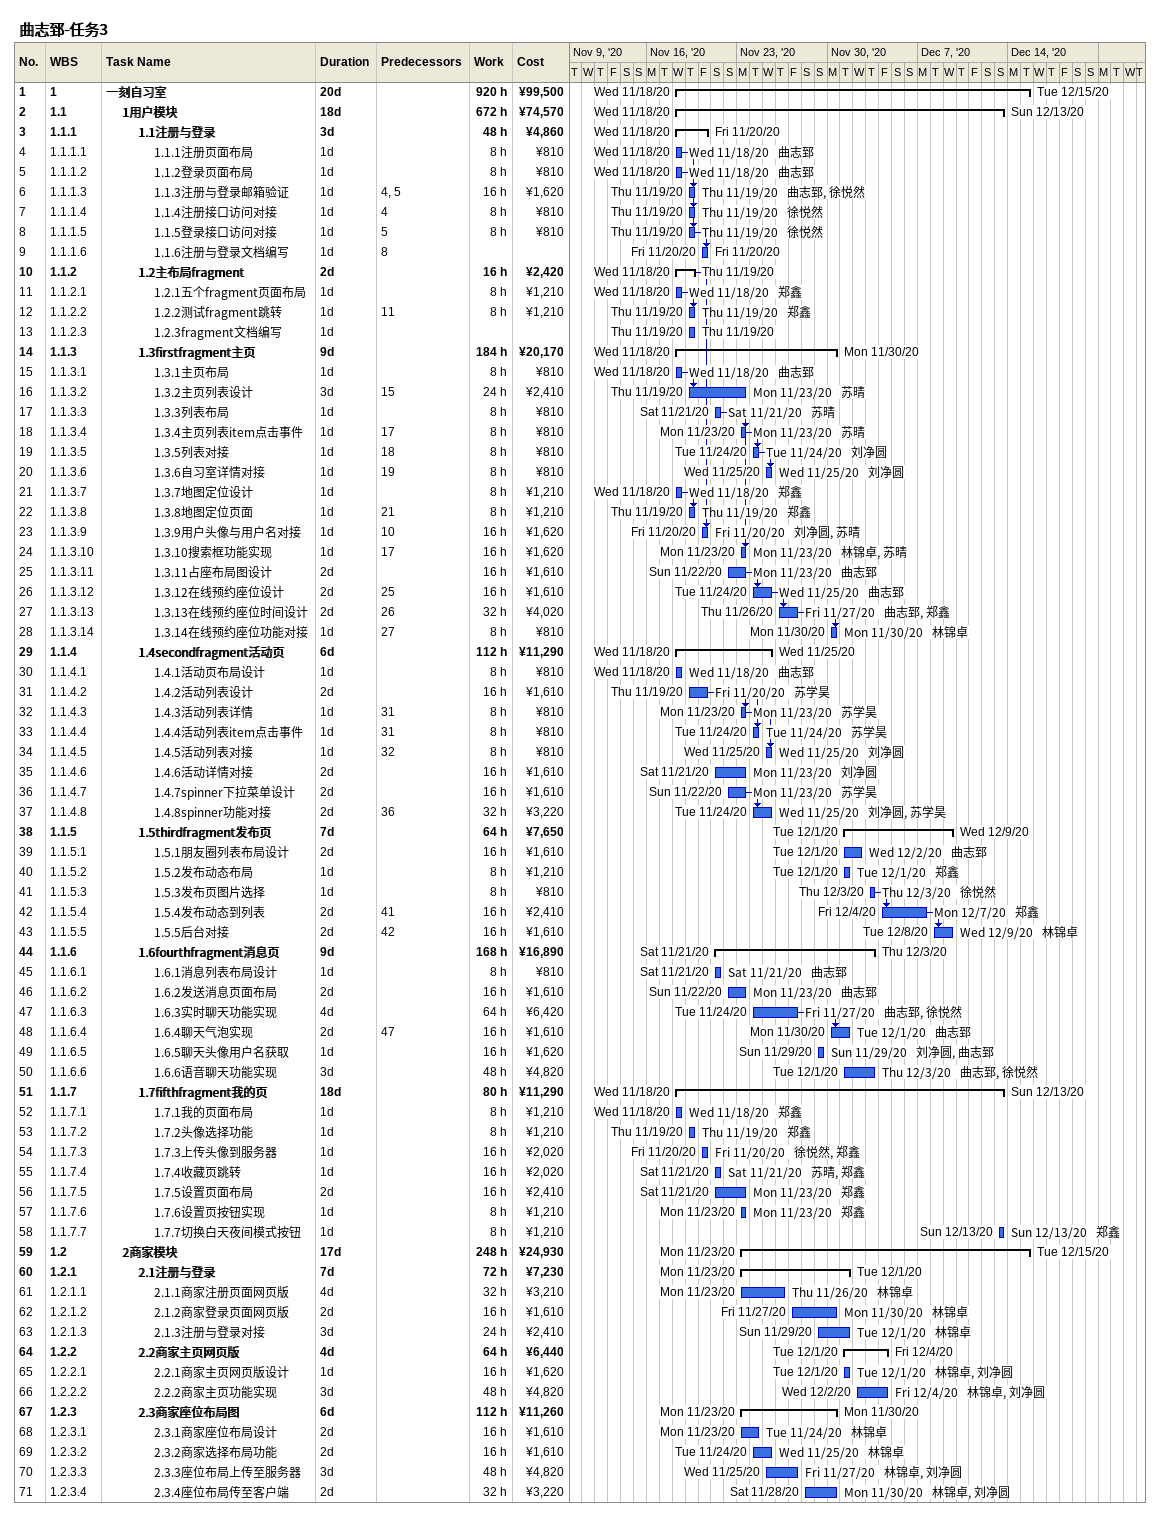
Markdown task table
曲志郅-任务3

| ID | WBS | Task | Duration | Start | Finish | Predecessors | Resources | Work (h) | Cost (¥) |
|---|---|---|---|---|---|---|---|---|---|
| 1 | 1 | **一刻自习室** | 20d | 2020-11-18 | 2020-12-15 |  |  | 920 | 99500 |
| 2 | 1.1 | **1用户模块** | 18d | 2020-11-18 | 2020-12-13 |  |  | 672 | 74570 |
| 3 | 1.1.1 | **1.1注册与登录** | 3d | 2020-11-18 | 2020-11-20 |  |  | 48 | 4860 |
| 4 | 1.1.1.1 | 1.1.1注册页面布局 | 1d | 2020-11-18 | 2020-11-18 |  | 曲志郅 | 8 | 810 |
| 5 | 1.1.1.2 | 1.1.2登录页面布局 | 1d | 2020-11-18 | 2020-11-18 |  | 曲志郅 | 8 | 810 |
| 6 | 1.1.1.3 | 1.1.3注册与登录邮箱验证 | 1d | 2020-11-19 | 2020-11-19 | 4, 5 | 曲志郅, 徐悦然 | 16 | 1620 |
| 7 | 1.1.1.4 | 1.1.4注册接口访问对接 | 1d | 2020-11-19 | 2020-11-19 | 4 | 徐悦然 | 8 | 810 |
| 8 | 1.1.1.5 | 1.1.5登录接口访问对接 | 1d | 2020-11-19 | 2020-11-19 | 5 | 徐悦然 | 8 | 810 |
| 9 | 1.1.1.6 | 1.1.6注册与登录文档编写 | 1d | 2020-11-20 | 2020-11-20 | 8 |  |  |  |
| 10 | 1.1.2 | **1.2主布局fragment** | 2d | 2020-11-18 | 2020-11-19 |  |  | 16 | 2420 |
| 11 | 1.1.2.1 | 1.2.1五个fragment页面布局 | 1d | 2020-11-18 | 2020-11-18 |  | 郑鑫 | 8 | 1210 |
| 12 | 1.1.2.2 | 1.2.2测试fragment跳转 | 1d | 2020-11-19 | 2020-11-19 | 11 | 郑鑫 | 8 | 1210 |
| 13 | 1.1.2.3 | 1.2.3fragment文档编写 | 1d | 2020-11-19 | 2020-11-19 |  |  |  |  |
| 14 | 1.1.3 | **1.3firstfragment主页** | 9d | 2020-11-18 | 2020-11-30 |  |  | 184 | 20170 |
| 15 | 1.1.3.1 | 1.3.1主页布局 | 1d | 2020-11-18 | 2020-11-18 |  | 曲志郅 | 8 | 810 |
| 16 | 1.1.3.2 | 1.3.2主页列表设计 | 3d | 2020-11-19 | 2020-11-23 | 15 | 苏晴 | 24 | 2410 |
| 17 | 1.1.3.3 | 1.3.3列表布局 | 1d | 2020-11-21 | 2020-11-21 |  | 苏晴 | 8 | 810 |
| 18 | 1.1.3.4 | 1.3.4主页列表item点击事件 | 1d | 2020-11-23 | 2020-11-23 | 17 | 苏晴 | 8 | 810 |
| 19 | 1.1.3.5 | 1.3.5列表对接 | 1d | 2020-11-24 | 2020-11-24 | 18 | 刘净圆 | 8 | 810 |
| 20 | 1.1.3.6 | 1.3.6自习室详情对接 | 1d | 2020-11-25 | 2020-11-25 | 19 | 刘净圆 | 8 | 810 |
| 21 | 1.1.3.7 | 1.3.7地图定位设计 | 1d | 2020-11-18 | 2020-11-18 |  | 郑鑫 | 8 | 1210 |
| 22 | 1.1.3.8 | 1.3.8地图定位页面 | 1d | 2020-11-19 | 2020-11-19 | 21 | 郑鑫 | 8 | 1210 |
| 23 | 1.1.3.9 | 1.3.9用户头像与用户名对接 | 1d | 2020-11-20 | 2020-11-20 | 10 | 刘净圆, 苏晴 | 16 | 1620 |
| 24 | 1.1.3.10 | 1.3.10搜索框功能实现 | 1d | 2020-11-23 | 2020-11-23 | 17 | 林锦卓, 苏晴 | 16 | 1620 |
| 25 | 1.1.3.11 | 1.3.11占座布局图设计 | 2d | 2020-11-22 | 2020-11-23 |  | 曲志郅 | 16 | 1610 |
| 26 | 1.1.3.12 | 1.3.12在线预约座位设计 | 2d | 2020-11-24 | 2020-11-25 | 25 | 曲志郅 | 16 | 1610 |
| 27 | 1.1.3.13 | 1.3.13在线预约座位时间设计 | 2d | 2020-11-26 | 2020-11-27 | 26 | 曲志郅, 郑鑫 | 32 | 4020 |
| 28 | 1.1.3.14 | 1.3.14在线预约座位功能对接 | 1d | 2020-11-30 | 2020-11-30 | 27 | 林锦卓 | 8 | 810 |
| 29 | 1.1.4 | **1.4secondfragment活动页** | 6d | 2020-11-18 | 2020-11-25 |  |  | 112 | 11290 |
| 30 | 1.1.4.1 | 1.4.1活动页布局设计 | 1d | 2020-11-18 | 2020-11-18 |  | 曲志郅 | 8 | 810 |
| 31 | 1.1.4.2 | 1.4.2活动列表设计 | 2d | 2020-11-19 | 2020-11-20 |  | 苏学昊 | 16 | 1610 |
| 32 | 1.1.4.3 | 1.4.3活动列表详情 | 1d | 2020-11-23 | 2020-11-23 | 31 | 苏学昊 | 8 | 810 |
| 33 | 1.1.4.4 | 1.4.4活动列表item点击事件 | 1d | 2020-11-24 | 2020-11-24 | 31 | 苏学昊 | 8 | 810 |
| 34 | 1.1.4.5 | 1.4.5活动列表对接 | 1d | 2020-11-25 | 2020-11-25 | 32 | 刘净圆 | 8 | 810 |
| 35 | 1.1.4.6 | 1.4.6活动详情对接 | 2d | 2020-11-21 | 2020-11-23 |  | 刘净圆 | 16 | 1610 |
| 36 | 1.1.4.7 | 1.4.7spinner下拉菜单设计 | 2d | 2020-11-22 | 2020-11-23 |  | 苏学昊 | 16 | 1610 |
| 37 | 1.1.4.8 | 1.4.8spinner功能对接 | 2d | 2020-11-24 | 2020-11-25 | 36 | 刘净圆, 苏学昊 | 32 | 3220 |
| 38 | 1.1.5 | **1.5thirdfragment发布页** | 7d | 2020-12-01 | 2020-12-09 |  |  | 64 | 7650 |
| 39 | 1.1.5.1 | 1.5.1朋友圈列表布局设计 | 2d | 2020-12-01 | 2020-12-02 |  | 曲志郅 | 16 | 1610 |
| 40 | 1.1.5.2 | 1.5.2发布动态布局 | 1d | 2020-12-01 | 2020-12-01 |  | 郑鑫 | 8 | 1210 |
| 41 | 1.1.5.3 | 1.5.3发布页图片选择 | 1d | 2020-12-03 | 2020-12-03 |  | 徐悦然 | 8 | 810 |
| 42 | 1.1.5.4 | 1.5.4发布动态到列表 | 2d | 2020-12-04 | 2020-12-07 | 41 | 郑鑫 | 16 | 2410 |
| 43 | 1.1.5.5 | 1.5.5后台对接 | 2d | 2020-12-08 | 2020-12-09 | 42 | 林锦卓 | 16 | 1610 |
| 44 | 1.1.6 | **1.6fourthfragment消息页** | 9d | 2020-11-21 | 2020-12-03 |  |  | 168 | 16890 |
| 45 | 1.1.6.1 | 1.6.1消息列表布局设计 | 1d | 2020-11-21 | 2020-11-21 |  | 曲志郅 | 8 | 810 |
| 46 | 1.1.6.2 | 1.6.2发送消息页面布局 | 2d | 2020-11-22 | 2020-11-23 |  | 曲志郅 | 16 | 1610 |
| 47 | 1.1.6.3 | 1.6.3实时聊天功能实现 | 4d | 2020-11-24 | 2020-11-27 |  | 曲志郅, 徐悦然 | 64 | 6420 |
| 48 | 1.1.6.4 | 1.6.4聊天气泡实现 | 2d | 2020-11-30 | 2020-12-01 | 47 | 曲志郅 | 16 | 1610 |
| 49 | 1.1.6.5 | 1.6.5聊天头像用户名获取 | 1d | 2020-11-29 | 2020-11-29 |  | 刘净圆, 曲志郅 | 16 | 1620 |
| 50 | 1.1.6.6 | 1.6.6语音聊天功能实现 | 3d | 2020-12-01 | 2020-12-03 |  | 曲志郅, 徐悦然 | 48 | 4820 |
| 51 | 1.1.7 | **1.7fifthfragment我的页** | 18d | 2020-11-18 | 2020-12-13 |  |  | 80 | 11290 |
| 52 | 1.1.7.1 | 1.7.1我的页面布局 | 1d | 2020-11-18 | 2020-11-18 |  | 郑鑫 | 8 | 1210 |
| 53 | 1.1.7.2 | 1.7.2头像选择功能 | 1d | 2020-11-19 | 2020-11-19 |  | 郑鑫 | 8 | 1210 |
| 54 | 1.1.7.3 | 1.7.3上传头像到服务器 | 1d | 2020-11-20 | 2020-11-20 |  | 徐悦然, 郑鑫 | 16 | 2020 |
| 55 | 1.1.7.4 | 1.7.4收藏页跳转 | 1d | 2020-11-21 | 2020-11-21 |  | 苏晴, 郑鑫 | 16 | 2020 |
| 56 | 1.1.7.5 | 1.7.5设置页面布局 | 2d | 2020-11-21 | 2020-11-23 |  | 郑鑫 | 16 | 2410 |
| 57 | 1.1.7.6 | 1.7.6设置页按钮实现 | 1d | 2020-11-23 | 2020-11-23 |  | 郑鑫 | 8 | 1210 |
| 58 | 1.1.7.7 | 1.7.7切换白天夜间模式按钮 | 1d | 2020-12-13 | 2020-12-13 |  | 郑鑫 | 8 | 1210 |
| 59 | 1.2 | **2商家模块** | 17d | 2020-11-23 | 2020-12-15 |  |  | 248 | 24930 |
| 60 | 1.2.1 | **2.1注册与登录** | 7d | 2020-11-23 | 2020-12-01 |  |  | 72 | 7230 |
| 61 | 1.2.1.1 | 2.1.1商家注册页面网页版 | 4d | 2020-11-23 | 2020-11-26 |  | 林锦卓 | 32 | 3210 |
| 62 | 1.2.1.2 | 2.1.2商家登录页面网页版 | 2d | 2020-11-27 | 2020-11-30 |  | 林锦卓 | 16 | 1610 |
| 63 | 1.2.1.3 | 2.1.3注册与登录对接 | 3d | 2020-11-29 | 2020-12-01 |  | 林锦卓 | 24 | 2410 |
| 64 | 1.2.2 | **2.2商家主页网页版** | 4d | 2020-12-01 | 2020-12-04 |  |  | 64 | 6440 |
| 65 | 1.2.2.1 | 2.2.1商家主页网页版设计 | 1d | 2020-12-01 | 2020-12-01 |  | 林锦卓, 刘净圆 | 16 | 1620 |
| 66 | 1.2.2.2 | 2.2.2商家主页功能实现 | 3d | 2020-12-02 | 2020-12-04 |  | 林锦卓, 刘净圆 | 48 | 4820 |
| 67 | 1.2.3 | **2.3商家座位布局图** | 6d | 2020-11-23 | 2020-11-30 |  |  | 112 | 11260 |
| 68 | 1.2.3.1 | 2.3.1商家座位布局设计 | 2d | 2020-11-23 | 2020-11-24 |  | 林锦卓 | 16 | 1610 |
| 69 | 1.2.3.2 | 2.3.2商家选择布局功能 | 2d | 2020-11-24 | 2020-11-25 |  | 林锦卓 | 16 | 1610 |
| 70 | 1.2.3.3 | 2.3.3座位布局上传至服务器 | 3d | 2020-11-25 | 2020-11-27 |  | 林锦卓, 刘净圆 | 48 | 4820 |
| 71 | 1.2.3.4 | 2.3.4座位布局传至客户端 | 2d | 2020-11-28 | 2020-11-30 |  | 林锦卓, 刘净圆 | 32 | 3220 |
